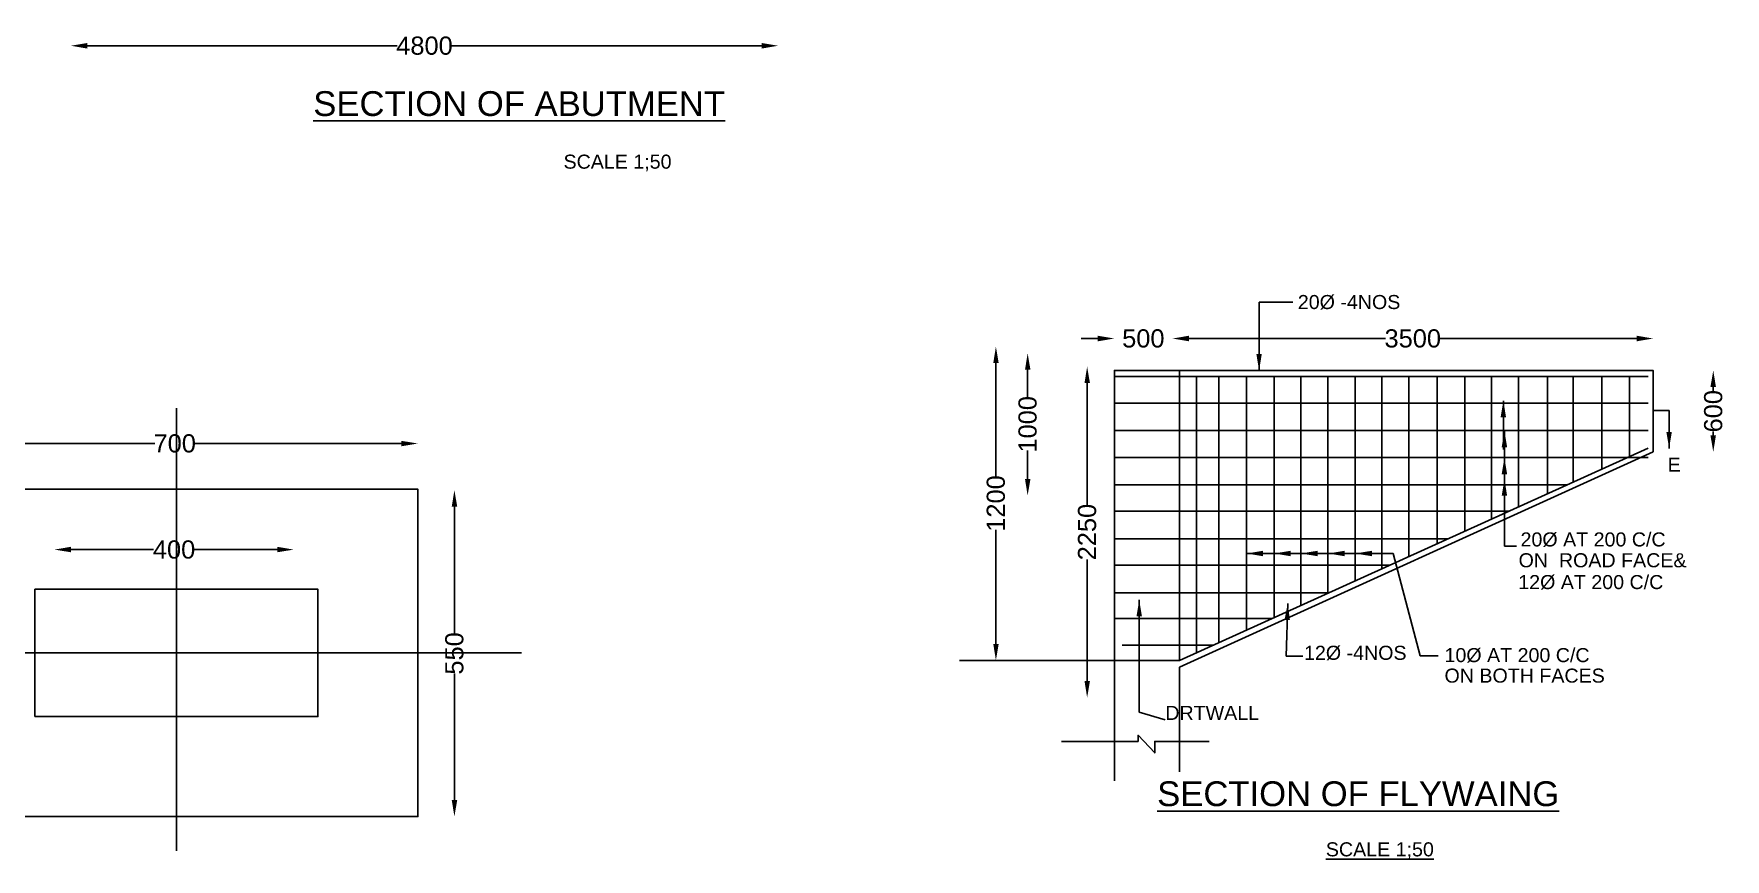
# Model space of a CAD drawing. Header units: millimetres. Extents: x 2380339 to 2415691, y 44302943 to 44328077.
# Drawn here: x 2396731 to 2406963, y 44315230 to 44320223 of the extents above; entities that cross this region are included whole.
import ezdxf

# ---------------------------------------------------------------- set-up
doc = ezdxf.new("R2010")
doc.units = ezdxf.units.MM
doc.header["$MEASUREMENT"] = 0
doc.layers.add('TEXT', color=7, linetype='Continuous')
doc.styles.get("Standard").update_dxf_attribs({"font": 'arial.ttf'})
doc.dimstyles.get("Standard").update_dxf_attribs({"dimtxt": 110, "dimasz": 100, "dimexe": 0.18, "dimexo": 0.0625, "dimgap": 0.09, "dimtad": 0, "dimdec": 0, "dimzin": 0, "dimdsep": 46, "dimtxsty": 'Standard', "dimcen": 0.09, "dimse1": 1, "dimse2": 1, "dimadec": 0, "dimazin": 0, "dimtfac": 1, "dimtdec": 0, "dimtofl": 0, "dimtmove": 0, "dimatfit": 3, "dimfxl": 1, "dimtolj": 1, "dimtzin": 0, "dimarcsym": 0})

# ---------------------------------------------------------------- blocks, each defined once
blk = doc.blocks.new('*D127')
at = {"layer": 'Defpoints', "color": 0, "transparency": 16777216}
for p in [(2403620, 44318380), (2403267, 44318210), (2403620, 44318210)]:
    blk.add_point(p, dxfattribs=at)
at = {"layer": 'TEXT', "color": 0, "lineweight": -2, "transparency": 16777216}
for p, q in [((2403167, 44318380), (2403067, 44318380)), ((2403720, 44318380), (2403820, 44318380))]:
    blk.add_line(p, q, dxfattribs=at)
at = {"layer": 'TEXT', "color": 0, "transparency": 16777216}
for points in [[(2403167, 44318397), (2403167, 44318363), (2403267, 44318380)], [(2403720, 44318397), (2403720, 44318363), (2403620, 44318380)]]:
    blk.add_solid(points, dxfattribs=at)
at = {"layer": 'TEXT', "color": 0, "transparency": 16777216, "insert": (2403443, 44318380), "char_height": 110, "attachment_point": 5}
blk.add_mtext('\\A1;500', dxfattribs=at)
blk = doc.blocks.new('*D128')
at = {"layer": 'Defpoints', "color": 0, "transparency": 16777216}
for p in [(2406527, 44318380), (2403620, 44318210), (2406527, 44318187)]:
    blk.add_point(p, dxfattribs=at)
at = {"layer": 'TEXT', "color": 0, "lineweight": -2, "transparency": 16777216}
for p, q in [((2403720, 44318380), (2404909, 44318380)), ((2406427, 44318380), (2405237, 44318380))]:
    blk.add_line(p, q, dxfattribs=at)
at = {"layer": 'TEXT', "color": 0, "transparency": 16777216}
for points in [[(2403720, 44318397), (2403720, 44318363), (2403620, 44318380)], [(2406427, 44318397), (2406427, 44318363), (2406527, 44318380)]]:
    blk.add_solid(points, dxfattribs=at)
at = {"layer": 'TEXT', "color": 0, "transparency": 16777216, "insert": (2405073, 44318380), "char_height": 110, "attachment_point": 5}
blk.add_mtext('\\A1;3500', dxfattribs=at)
blk = doc.blocks.new('*D129')
at = {"layer": 'Defpoints', "color": 0, "transparency": 16777216}
for p in [(2403267, 44318210), (2403103, 44316208), (2403238, 44316208)]:
    blk.add_point(p, dxfattribs=at)
at = {"layer": 'TEXT', "color": 0, "lineweight": -2, "transparency": 16777216}
for p, q in [((2403103, 44318110), (2403103, 44317374)), ((2403103, 44316308), (2403103, 44317044))]:
    blk.add_line(p, q, dxfattribs=at)
at = {"layer": 'TEXT', "color": 0, "transparency": 16777216}
for points in [[(2403087, 44318110), (2403120, 44318110), (2403103, 44318210)], [(2403087, 44316308), (2403120, 44316308), (2403103, 44316208)]]:
    blk.add_solid(points, dxfattribs=at)
at = {"layer": 'TEXT', "color": 0, "transparency": 16777216, "insert": (2403103, 44317209), "char_height": 110, "attachment_point": 5, "rotation": 90}
blk.add_mtext('\\A1;2250', dxfattribs=at)
blk = doc.blocks.new('*D131')
at = {"layer": 'Defpoints', "color": 0, "transparency": 16777216}
for p in [(2399054, 44317745), (2396113, 44317386), (2399054, 44317384)]:
    blk.add_point(p, dxfattribs=at)
at = {"layer": 'TEXT', "color": 0, "lineweight": -2, "transparency": 16777216}
for p, q in [((2396213, 44317745), (2397462, 44317745)), ((2398954, 44317745), (2397704, 44317745))]:
    blk.add_line(p, q, dxfattribs=at)
at = {"layer": 'TEXT', "color": 0, "transparency": 16777216}
for points in [[(2396213, 44317761), (2396213, 44317728), (2396113, 44317745)], [(2398954, 44317761), (2398954, 44317728), (2399054, 44317745)]]:
    blk.add_solid(points, dxfattribs=at)
at = {"layer": 'TEXT', "color": 0, "transparency": 16777216, "insert": (2397583, 44317745), "char_height": 110, "attachment_point": 5}
blk.add_mtext('\\A1;700', dxfattribs=at)
blk = doc.blocks.new('*D132')
at = {"layer": 'Defpoints', "color": 0, "transparency": 16777216}
for p in [(2398303, 44317103), (2396855, 44316685), (2398303, 44316685)]:
    blk.add_point(p, dxfattribs=at)
at = {"layer": 'TEXT', "color": 0, "lineweight": -2, "transparency": 16777216}
for p, q in [((2396955, 44317103), (2397455, 44317103)), ((2398203, 44317103), (2397703, 44317103))]:
    blk.add_line(p, q, dxfattribs=at)
at = {"layer": 'TEXT', "color": 0, "transparency": 16777216}
for points in [[(2396955, 44317120), (2396955, 44317087), (2396855, 44317103)], [(2398203, 44317120), (2398203, 44317087), (2398303, 44317103)]]:
    blk.add_solid(points, dxfattribs=at)
at = {"layer": 'TEXT', "color": 0, "transparency": 16777216, "insert": (2397579, 44317103), "char_height": 110, "attachment_point": 5}
blk.add_mtext('\\A1;400', dxfattribs=at)
blk = doc.blocks.new('*D133')
at = {"layer": 'Defpoints', "color": 0, "transparency": 16777216}
for p in [(2396814, 44316767), (2396578, 44316189), (2396814, 44316189)]:
    blk.add_point(p, dxfattribs=at)
at = {"layer": 'TEXT', "color": 0, "lineweight": -2, "transparency": 16777216}
for p, q in [((2396578, 44316667), (2396578, 44316601)), ((2396578, 44316289), (2396578, 44316356))]:
    blk.add_line(p, q, dxfattribs=at)
at = {"layer": 'TEXT', "color": 0, "transparency": 16777216}
for points in [[(2396561, 44316667), (2396594, 44316667), (2396578, 44316767)], [(2396561, 44316289), (2396594, 44316289), (2396578, 44316189)]]:
    blk.add_solid(points, dxfattribs=at)
at = {"layer": 'TEXT', "color": 0, "transparency": 16777216, "insert": (2396578, 44316478), "char_height": 110, "attachment_point": 5, "rotation": 90}
blk.add_mtext('\\A1;250', dxfattribs=at)
blk = doc.blocks.new('*D134')
at = {"layer": 'Defpoints', "color": 0, "transparency": 16777216}
for p in [(2398911, 44317463), (2398911, 44315488), (2399275, 44315488)]:
    blk.add_point(p, dxfattribs=at)
at = {"layer": 'TEXT', "color": 0, "lineweight": -2, "transparency": 16777216}
for p, q in [((2399275, 44317363), (2399275, 44316597)), ((2399275, 44315588), (2399275, 44316354))]:
    blk.add_line(p, q, dxfattribs=at)
at = {"layer": 'TEXT', "color": 0, "transparency": 16777216}
for points in [[(2399259, 44317363), (2399292, 44317363), (2399275, 44317463)], [(2399259, 44315588), (2399292, 44315588), (2399275, 44315488)]]:
    blk.add_solid(points, dxfattribs=at)
at = {"layer": 'TEXT', "color": 0, "transparency": 16777216, "insert": (2399275, 44316475), "char_height": 110, "attachment_point": 5, "rotation": 90}
blk.add_mtext('\\A1;550', dxfattribs=at)
blk = doc.blocks.new('*D175')
at = {"layer": 'Defpoints', "color": 0, "transparency": 16777216}
for p in [(2396955, 44320167), (2401233, 44320167), (2401233, 44320151)]:
    blk.add_point(p, dxfattribs=at)
at = {"layer": 'TEXT', "color": 0, "lineweight": -2, "transparency": 16777216}
for p, q in [((2397055, 44320151), (2398928, 44320151)), ((2401133, 44320151), (2399260, 44320151))]:
    blk.add_line(p, q, dxfattribs=at)
at = {"layer": 'TEXT', "color": 0, "transparency": 16777216}
for points in [[(2397055, 44320168), (2397055, 44320134), (2396955, 44320151)], [(2401133, 44320168), (2401133, 44320134), (2401233, 44320151)]]:
    blk.add_solid(points, dxfattribs=at)
at = {"layer": 'TEXT', "color": 0, "transparency": 16777216, "insert": (2399094, 44320151), "char_height": 110, "attachment_point": 5}
blk.add_mtext('\\A1;4800', dxfattribs=at)
blk = doc.blocks.new('*D176')
at = {"layer": 'Defpoints', "color": 0, "transparency": 16777216}
for p in [(2402551, 44318331), (2402551, 44316433), (2402551, 44316433)]:
    blk.add_point(p, dxfattribs=at)
at = {"layer": 'TEXT', "color": 0, "lineweight": -2, "transparency": 16777216}
for p, q in [((2402551, 44318231), (2402551, 44317541)), ((2402551, 44316533), (2402551, 44317223))]:
    blk.add_line(p, q, dxfattribs=at)
at = {"layer": 'TEXT', "color": 0, "transparency": 16777216}
for points in [[(2402535, 44318231), (2402568, 44318231), (2402551, 44318331)], [(2402535, 44316533), (2402568, 44316533), (2402551, 44316433)]]:
    blk.add_solid(points, dxfattribs=at)
at = {"layer": 'TEXT', "color": 0, "transparency": 16777216, "insert": (2402551, 44317382), "char_height": 110, "attachment_point": 5, "rotation": 90}
blk.add_mtext('\\A1;1200', dxfattribs=at)
blk = doc.blocks.new('*D177')
at = {"layer": 'Defpoints', "color": 0, "transparency": 16777216}
for p in [(2402690, 44318291), (2402699, 44317430), (2402743, 44317430)]:
    blk.add_point(p, dxfattribs=at)
at = {"layer": 'TEXT', "color": 0, "lineweight": -2, "transparency": 16777216}
for p, q in [((2402743, 44318191), (2402743, 44318020)), ((2402743, 44317530), (2402743, 44317702))]:
    blk.add_line(p, q, dxfattribs=at)
at = {"layer": 'TEXT', "color": 0, "transparency": 16777216}
for points in [[(2402727, 44318191), (2402760, 44318191), (2402743, 44318291)], [(2402727, 44317530), (2402760, 44317530), (2402743, 44317430)]]:
    blk.add_solid(points, dxfattribs=at)
at = {"layer": 'TEXT', "color": 0, "transparency": 16777216, "insert": (2402743, 44317861), "char_height": 110, "attachment_point": 5, "rotation": 90}
blk.add_mtext('\\A1;1000', dxfattribs=at)
blk = doc.blocks.new('*D178')
at = {"layer": 'Defpoints', "color": 0, "transparency": 16777216}
for p in [(2406527, 44318187), (2406891, 44318187), (2406527, 44317694)]:
    blk.add_point(p, dxfattribs=at)
at = {"layer": 'TEXT', "color": 0, "lineweight": -2, "transparency": 16777216}
for p, q in [((2406891, 44318087), (2406891, 44318062)), ((2406891, 44317794), (2406891, 44317818))]:
    blk.add_line(p, q, dxfattribs=at)
at = {"layer": 'TEXT', "color": 0, "transparency": 16777216}
for points in [[(2406874, 44318087), (2406907, 44318087), (2406891, 44318187)], [(2406874, 44317794), (2406907, 44317794), (2406891, 44317694)]]:
    blk.add_solid(points, dxfattribs=at)
at = {"layer": 'TEXT', "color": 0, "transparency": 16777216, "insert": (2406891, 44317940), "char_height": 110, "attachment_point": 5, "rotation": 90}
blk.add_mtext('\\A1;600', dxfattribs=at)

msp = doc.modelspace()

# ---------------------------------------------------------------- linework, layer by layer
at = {"color": 0}
for points in [[(2406527.1, 44317693.7), (2406527.1, 44318186.6), (2403267.7, 44318186.6), (2403267.7, 44315704.8)], [(2403662.7, 44316391.4), (2403662.7, 44315758.1)], [(2402947.8, 44315943.1), (2403410.9, 44315943.1), (2403410.9, 44315980.3), (2403512.1, 44315873.3), (2403512.1, 44315943.1), (2403842, 44315943.1)]]:
    msp.add_lwpolyline(points, dxfattribs=at)
at = {"layer": 'TEXT', "color": 0}
for points in [[(2403662.7, 44316432.7), (2403662.7, 44318186.6)], [(2403267.7, 44318149.8), (2406496.3, 44318149.8)], [(2403764.4, 44318149.8), (2403764.4, 44316478.8)], [(2403899.8, 44318149.8), (2403899.8, 44316540.1)], [(2404066.9, 44318149.8), (2404066.9, 44316615.8)], [(2404234, 44318149.8), (2404234, 44316691.4)], [(2404396.7, 44318149.8), (2404396.7, 44316765.1)], [(2404559.9, 44318149.8), (2404559.9, 44316839)], [(2404725.5, 44318149.8), (2404725.5, 44316914)], [(2404885.4, 44318149.8), (2404885.4, 44316986.4)], [(2405049.6, 44318149.8), (2405049.6, 44317060.7)], [(2405220, 44318149.8), (2405220, 44317137.9)], [(2405387, 44318149.8), (2405387, 44317213.5)], [(2405549.8, 44318149.8), (2405549.8, 44317287.2)], [(2405712.9, 44318149.8), (2405712.9, 44317361.1)], [(2405887.1, 44318149.8), (2405887.1, 44317440)], [(2406042.8, 44318149.8), (2406042.8, 44317510.4)], [(2406217, 44318149.8), (2406217, 44317589.3)], [(2406384.1, 44318149.8), (2406384.1, 44317665)], [(2403267.7, 44317989.3), (2406496.3, 44317989.3)], [(2397593.1, 44317959), (2397593.1, 44315280.3)], [(2403267.7, 44317822.6), (2406496.3, 44317822.6)], [(2403662.7, 44316432.7), (2406497.3, 44317716.2)], [(2403662.7, 44316391.4), (2406527.1, 44317693.7)], [(2403267.7, 44317659.4), (2406496.3, 44317659.4)], [(2403267.7, 44317495.7), (2406010.3, 44317495.7)], [(2403267.7, 44317335.6), (2405656.8, 44317335.6)], [(2403267.7, 44317168.7), (2405288.1, 44317168.7)], [(2403267.7, 44317008.3), (2404933.9, 44317008.3)], [(2403267.7, 44316842.4), (2404567.4, 44316842.4)], [(2403267.7, 44316685.8), (2404221.5, 44316685.8)], [(2399680.8, 44316478.1), (2395730.3, 44316478.1)], [(2403315.1, 44316525.4), (2403867.4, 44316525.4)], [(2405116.9, 44316460.6), (2405227, 44316460.6)], [(2403662.7, 44316432.7), (2402329.8, 44316432.7)]]:
    msp.add_lwpolyline(points, dxfattribs=at)
for points in [[(2396132.4, 44315487.8), (2399053.8, 44315487.8), (2399053.8, 44317468.5), (2396132.4, 44317468.5)], [(2396737.5, 44316092.8), (2398448.8, 44316092.8), (2398448.8, 44316863.5), (2396737.5, 44316863.5)]]:
    msp.add_lwpolyline(points, close=True, dxfattribs=at)

# ---------------------------------------------------------------- texts
for s, height, p in [('%%USECTION OF ABUTMENT', 150, (2398421.3, 44319726.2)), ('SCALE 1;50', 85, (2399935.2, 44319407.4)), ('20Ø -4NOS', 85, (2404377.6, 44318558.2)), ('E', 85, (2406614.8, 44317574.5)), ('20Ø AT 200 C/C', 85, (2405725, 44317122.1)), ('ON  ROAD FACE&', 85, (2405713.2, 44316996.1)), ('12Ø AT 200 C/C', 85, (2405711.2, 44316864.1)), ('12Ø -4NOS', 85, (2404415.1, 44316436.2)), ('10Ø AT 200 C/C', 85, (2405265, 44316422.2)), ('ON BOTH FACES', 85, (2405265, 44316298.3)), ('DRTWALL', 85, (2403575.9, 44316072.8)), ('%%USECTION OF FLYWAING', 150, (2403526.6, 44315551.2)), ('%%USCALE 1;50', 85, (2404547.1, 44315247.4))]:
    msp.add_text(s, height=height, dxfattribs=at).set_placement(p)

# ---------------------------------------------------------------- dimensions: what is measured, and where the dimension line sits
for base, p1, p2, text, picture, middle in [((2401232.9, 44320151), (2396955.1, 44320167.1), (2401232.9, 44320167.1), '4800', '*D175', (2399094, 44320151)), ((2403619.5, 44318380), (2403267, 44318210.5), (2403619.5, 44318210.5), '500', '*D127', (2403443.3, 44318380)), ((2406527.1, 44318380), (2403619.5, 44318210.5), (2406527.1, 44318186.6), '3500', '*D128', (2405073.3, 44318380)), ((2399053.8, 44317744.6), (2396112.9, 44317386.1), (2399053.8, 44317383.8), '700', '*D131', (2397583.4, 44317744.6)), ((2398303, 44317103.2), (2396855, 44316685.4), (2398303, 44316685.4), '400', '*D132', (2397579, 44317103.2))]:
    dim = msp.add_linear_dim(base=base, p1=p1, p2=p2, text=text, dimstyle='Standard', dxfattribs=at)
    dim.commit()
    dim.dimension.update_dxf_attribs({"geometry": picture, "text_midpoint": middle})
for base, p1, p2, text, picture, middle in [((2402551.3, 44316432.7), (2402551.3, 44318331.4), (2402551.3, 44316432.7), '1200', '*D176', (2402551.3, 44317382.1)), ((2402743.3, 44317430.3), (2402689.7, 44318291.2), (2402698.6, 44317430.3), '1000', '*D177', (2402743.3, 44317860.8)), ((2403103.4, 44316208.4), (2403267, 44318210.5), (2403238.4, 44316208.4), '2250', '*D129', (2403103.4, 44317209.4)), ((2406890.8, 44318186.6), (2406527.1, 44317693.7), (2406527.1, 44318186.6), '600', '*D178', (2406890.8, 44317940.1)), ((2399275.4, 44315487.8), (2398910.7, 44317462.8), (2398910.7, 44315487.8), '550', '*D134', (2399275.4, 44316475.3)), ((2396577.7, 44316189), (2396814.2, 44316767.3), (2396814.2, 44316189), '250', '*D133', (2396577.7, 44316478.1))]:
    dim = msp.add_linear_dim(base=base, p1=p1, p2=p2, angle=90, text=text, dimstyle='Standard', dxfattribs=at)
    dim.commit()
    dim.dimension.update_dxf_attribs({"geometry": picture, "text_midpoint": middle})

# ---------------------------------------------------------------- leaders
for points in [[(2404143.2, 44318186.6), (2404143.2, 44318600.9), (2404348.3, 44318600.9)], [(2405621, 44318003.2), (2405621, 44317708.8)], [(2406623.8, 44317715.1), (2406623.8, 44317944), (2406527.1, 44317944)], [(2405627.5, 44317822.6), (2405627.5, 44317495.7)], [(2405627.5, 44317659.2), (2405627.5, 44317398.4)], [(2405627.5, 44317528.8), (2405627.5, 44317123.6), (2405700.2, 44317123.6)], [(2404066.9, 44317079.5), (2404955.2, 44317079.5), (2405116.9, 44316460.6)], [(2404234, 44317079.5), (2404559.9, 44317079.5)], [(2404396.9, 44317079.5), (2404725.5, 44317079.5)], [(2404561.2, 44317079.5), (2404885.4, 44317079.5)], [(2404725.5, 44317079.5), (2404955.2, 44317079.5)], [(2403418.1, 44316799.2), (2403418.1, 44316119.6), (2403575.9, 44316072.8)], [(2404316.2, 44316776.8), (2404307.8, 44316459.1), (2404407.3, 44316459.1)]]:
    msp.add_leader(points, dimstyle='Standard', override={"dimgap": 0.09, "dimtad": 0}, dxfattribs=at)

doc.saveas('drawing.dxf')
